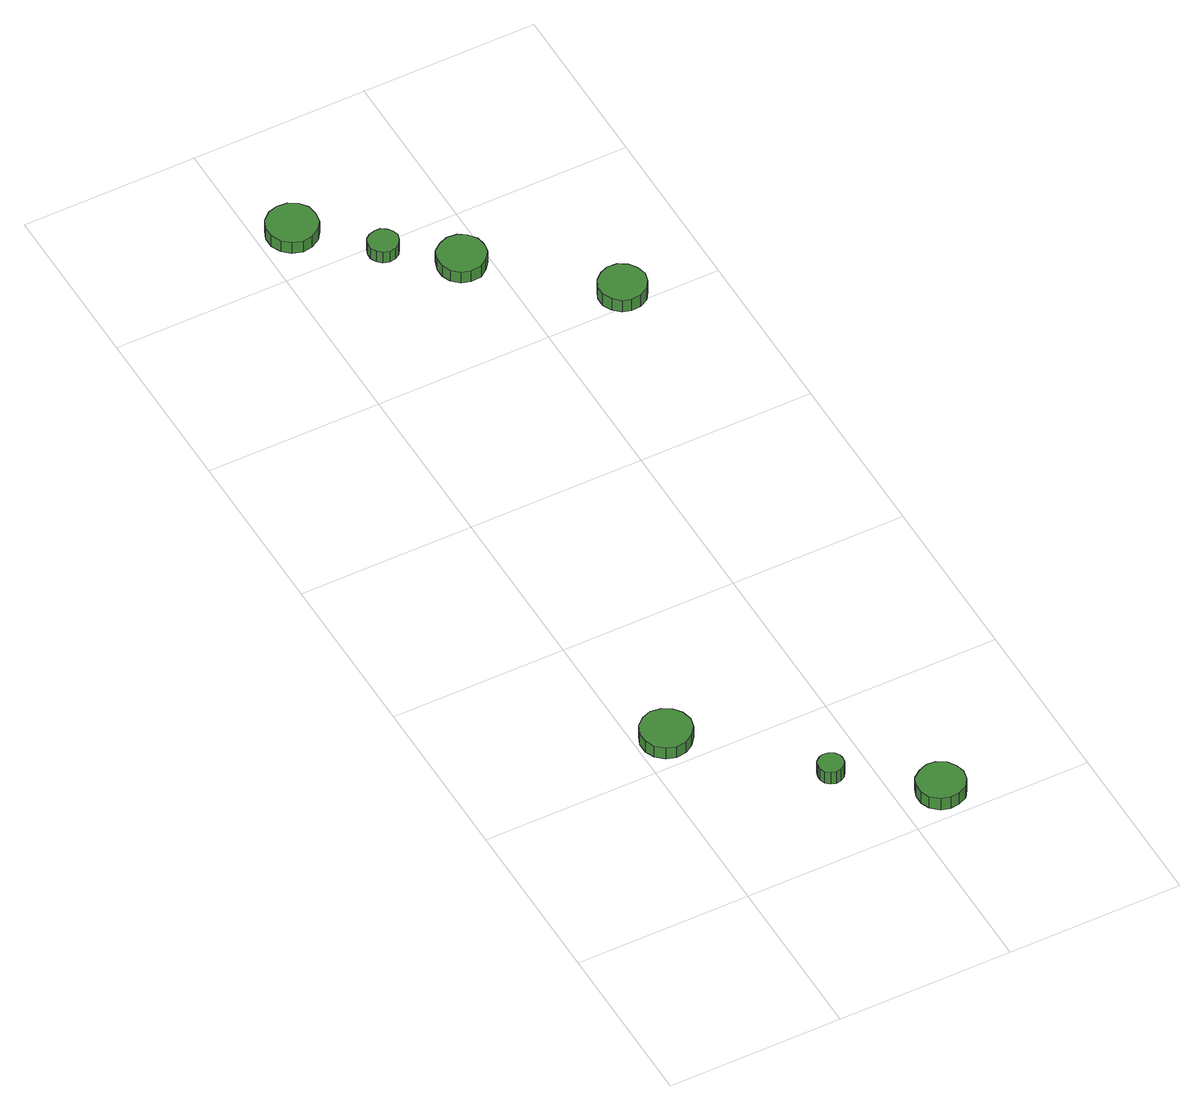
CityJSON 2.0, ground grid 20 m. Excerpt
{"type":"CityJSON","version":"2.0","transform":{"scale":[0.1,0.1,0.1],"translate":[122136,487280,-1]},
"CityObjects":{
"tree1":{"type":"SolitaryVegetationObject","attributes":{"function":"something"},"geometry":[{"type":"MultiSurface","lod":"1","boundaries":[[[0,1,2,3,4,5,6,7,8,9,10,11,12,13,14]],[[15,16,17,18,19,20,21,22,23,24,25,26,27,28,29]],[[0,29,28,1]],[[1,28,27,2]],[[2,27,26,3]],[[3,26,25,4]],[[4,25,24,5]],[[5,24,23,6]],[[6,23,22,7]],[[7,22,21,8]],[[8,21,20,9]],[[9,20,19,10]],[[10,19,18,11]],[[11,18,17,12]],[[12,17,16,13]],[[13,16,15,14]],[[14,15,29,0]]]}]},
"tree2":{"type":"SolitaryVegetationObject","attributes":{"function":"something"},"geometry":[{"type":"MultiSurface","lod":"1","boundaries":[[[30,31,32,33,34,35,36,37,38,39,40,41,42,43,44]],[[45,46,47,48,49,50,51,52,53,54,55,56,57,58,59]],[[30,59,58,31]],[[31,58,57,32]],[[32,57,56,33]],[[33,56,55,34]],[[34,55,54,35]],[[35,54,53,36]],[[36,53,52,37]],[[37,52,51,38]],[[38,51,50,39]],[[39,50,49,40]],[[40,49,48,41]],[[41,48,47,42]],[[42,47,46,43]],[[43,46,45,44]],[[44,45,59,30]]]}]},
"tree3":{"type":"SolitaryVegetationObject","attributes":{"function":"something"},"geometry":[{"type":"MultiSurface","lod":"1","boundaries":[[[60,61,62,63,64,65,66,67,68,69,70,71,72,73,74]],[[75,76,77,78,79,80,81,82,83,84,85,86,87,88,89]],[[60,89,88,61]],[[61,88,87,62]],[[62,87,86,63]],[[63,86,85,64]],[[64,85,84,65]],[[65,84,83,66]],[[66,83,82,67]],[[67,82,81,68]],[[68,81,80,69]],[[69,80,79,70]],[[70,79,78,71]],[[71,78,77,72]],[[72,77,76,73]],[[73,76,75,74]],[[74,75,89,60]]]}]},
"tree4":{"type":"SolitaryVegetationObject","attributes":{"function":"something"},"geometry":[{"type":"MultiSurface","lod":"1","boundaries":[[[90,91,92,93,94,95,96,97,98,99,100,101,102,103,104]],[[105,106,107,108,109,110,111,112,113,114,115,116,117,118,119]],[[90,119,118,91]],[[91,118,117,92]],[[92,117,116,93]],[[93,116,115,94]],[[94,115,114,95]],[[95,114,113,96]],[[96,113,112,97]],[[97,112,111,98]],[[98,111,110,99]],[[99,110,109,100]],[[100,109,108,101]],[[101,108,107,102]],[[102,107,106,103]],[[103,106,105,104]],[[104,105,119,90]]]}]},
"tree5":{"type":"SolitaryVegetationObject","attributes":{"function":"something"},"geometry":[{"type":"MultiSurface","lod":"1","boundaries":[[[120,121,122,123,124,125,126,127,128,129,130,131,132,133,134]],[[135,136,137,138,139,140,141,142,143,144,145,146,147,148,149]],[[120,149,148,121]],[[121,148,147,122]],[[122,147,146,123]],[[123,146,145,124]],[[124,145,144,125]],[[125,144,143,126]],[[126,143,142,127]],[[127,142,141,128]],[[128,141,140,129]],[[129,140,139,130]],[[130,139,138,131]],[[131,138,137,132]],[[132,137,136,133]],[[133,136,135,134]],[[134,135,149,120]]]}]},
"tree6":{"type":"SolitaryVegetationObject","attributes":{"function":"something"},"geometry":[{"type":"MultiSurface","lod":"1","boundaries":[[[150,151,152,153,154,155,156,157,158,159,160,161,162,163,164]],[[165,166,167,168,169,170,171,172,173,174,175,176,177,178,179]],[[150,179,178,151]],[[151,178,177,152]],[[152,177,176,153]],[[153,176,175,154]],[[154,175,174,155]],[[155,174,173,156]],[[156,173,172,157]],[[157,172,171,158]],[[158,171,170,159]],[[159,170,169,160]],[[160,169,168,161]],[[161,168,167,162]],[[162,167,166,163]],[[163,166,165,164]],[[164,165,179,150]]]}]},
"tree7":{"type":"SolitaryVegetationObject","attributes":{"function":"something"},"geometry":[{"type":"MultiSurface","lod":"1","boundaries":[[[180,181,182,183,184,185,186,187,188,189,190,191,192,193,194]],[[195,196,197,198,199,200,201,202,203,204,205,206,207,208,209]],[[180,209,208,181]],[[181,208,207,182]],[[182,207,206,183]],[[183,206,205,184]],[[184,205,204,185]],[[185,204,203,186]],[[186,203,202,187]],[[187,202,201,188]],[[188,201,200,189]],[[189,200,199,190]],[[190,199,198,191]],[[191,198,197,192]],[[192,197,196,193]],[[193,196,195,194]],[[194,195,209,180]]]}]}
},
"vertices":[
[62,238,24],[59,250,24],[52,259,24],[42,265,24],[30,267,24],[19,263,24],[10,255,24],[5,244,24],[5,232,24],[10,221,24],[19,213,24],[30,209,24],[42,211,24],[52,217,24],[59,226,24],[59,226,8],[52,217,8],[42,211,8],[30,209,8],[19,213,8],[10,221,8],[5,232,8],[5,244,8],[10,255,8],[19,263,8],[30,267,8],[42,265,8],[52,259,8],[59,250,8],[62,238,8],
[173,113,25],[172,118,25],[169,123,25],[163,126,25],[157,127,25],[152,125,25],[147,121,25],[145,116,25],[145,110,25],[147,104,25],[152,100,25],[157,98,25],[163,99,25],[169,102,25],[172,107,25],[172,107,8],[169,102,8],[163,99,8],[157,98,8],[152,100,8],[147,104,8],[145,110,8],[145,116,8],[147,121,8],[152,125,8],[157,127,8],[163,126,8],[169,123,8],[172,118,8],[173,113,8],
[274,36,25],[271,47,25],[265,56,25],[255,62,25],[244,63,25],[234,59,25],[225,52,25],[221,42,25],[221,31,25],[225,21,25],[234,13,25],[244,10,25],[255,11,25],[265,16,25],[271,25,25],[271,25,8],[265,16,8],[255,11,8],[244,10,8],[234,13,8],[225,21,8],[221,31,8],[221,42,8],[225,52,8],[234,59,8],[244,63,8],[255,62,8],[265,56,8],[271,47,8],[274,36,8],
[66,1057,24],[64,1069,24],[57,1078,24],[47,1084,24],[35,1085,24],[24,1082,24],[15,1074,24],[10,1063,24],[10,1051,24],[15,1040,24],[24,1032,24],[35,1028,24],[47,1030,24],[57,1036,24],[64,1045,24],[64,1045,8],[57,1036,8],[47,1030,8],[35,1028,8],[24,1032,8],[15,1040,8],[10,1051,8],[10,1063,8],[15,1074,8],[24,1082,8],[35,1085,8],[47,1084,8],[57,1078,8],[64,1069,8],[66,1057,8],
[126,990,24],[124,997,24],[120,1002,24],[114,1006,24],[107,1006,24],[100,1004,24],[95,1000,24],[92,993,24],[92,986,24],[95,980,24],[100,975,24],[107,973,24],[114,974,24],[120,977,24],[124,983,24],[124,983,8],[120,977,8],[114,974,8],[107,973,8],[100,975,8],[95,980,8],[92,986,8],[92,993,8],[95,1000,8],[100,1004,8],[107,1006,8],[114,1006,8],[120,1002,8],[124,997,8],[126,990,8],
[198,935,24],[196,946,24],[189,955,24],[180,961,24],[168,962,24],[158,958,24],[149,951,24],[145,940,24],[145,929,24],[149,919,24],[158,911,24],[168,908,24],[180,909,24],[189,915,24],[196,924,24],[196,924,8],[189,915,8],[180,909,8],[168,908,8],[158,911,8],[149,919,8],[145,929,8],[145,940,8],[149,951,8],[158,958,8],[168,962,8],[180,961,8],[189,955,8],[196,946,8],[198,935,8],
[324,818,25],[321,829,25],[315,838,25],[305,844,25],[294,845,25],[284,841,25],[276,834,25],[271,824,25],[271,813,25],[276,803,25],[284,795,25],[294,792,25],[305,793,25],[315,798,25],[321,807,25],[321,807,8],[315,798,8],[305,793,8],[294,792,8],[284,795,8],[276,803,8],[271,813,8],[271,824,8],[276,834,8],[284,841,8],[294,845,8],[305,844,8],[315,838,8],[321,829,8],[324,818,8]
]}
